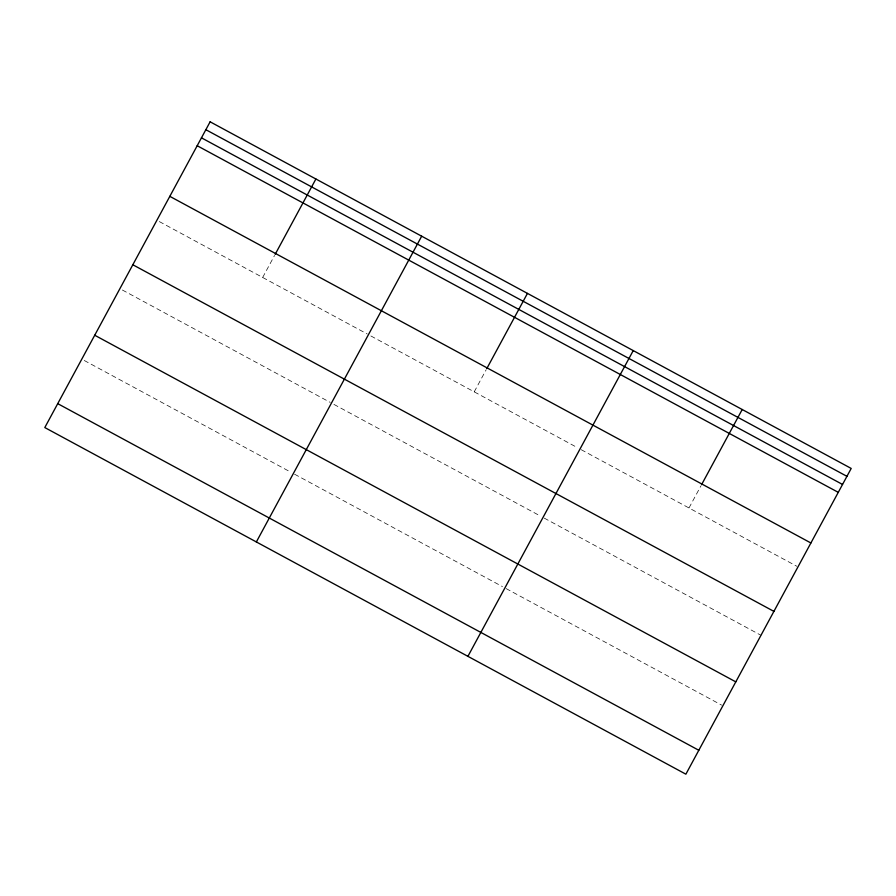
<?xml version="1.0" encoding="UTF-8"?>
<svg xmlns="http://www.w3.org/2000/svg" width="896" height="896" viewBox="0 0 896 896"><rect width="100%" height="100%" fill="white"/><g stroke="black" fill="none" stroke-linecap="round" stroke-linejoin="round"><path stroke-width="0.67" stroke-dasharray="4.48 3.36" d="M262.662 277.458L274.557 255.461M474.219 391.843L486.114 369.846M688.979 507.965L700.874 485.968M159.342 221.592L367.214 333.984M370.899 335.978L577.539 447.709M581.224 449.702L796.746 566.227M122.36 290.002L330.221 402.394M333.917 404.387L540.546 516.118M544.23 518.112L760.973 635.298M84.246 360.483L290.886 472.214M294.571 474.208L502.443 586.6M506.128 588.594L721.638 705.118"/><path stroke-width="1.34" d="M275.218 254.24L315.896 178.998M256.357 541.946L421.68 236.197M486.774 368.626L527.453 293.395M467.914 656.342L633.237 350.582M701.534 484.747L742.213 409.506M205.856 129.696L846.933 476.325M201.454 137.827L842.531 484.456M197.187 145.723L838.264 492.352M169.814 196.347L810.891 542.976M132.832 264.757L773.909 611.386M94.718 335.238L735.795 681.867M57.736 403.648L698.813 750.277M210.123 121.811L44.8 427.56L685.877 774.189L851.2 468.44L210.123 121.811"/></g></svg>
